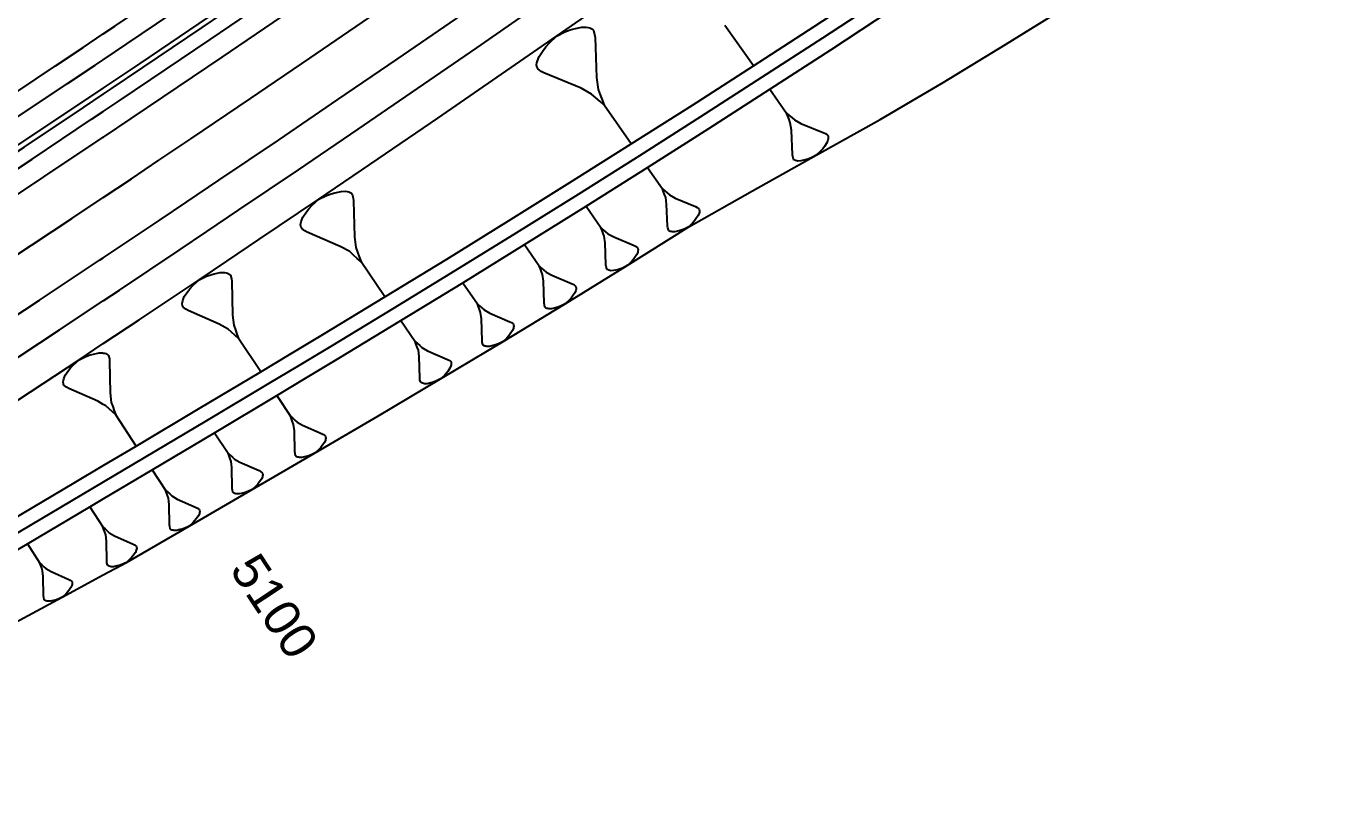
# Model space of a CAD drawing. Extents: x 384551 to 386632, y 802806 to 803252.
# Drawn here: x 386494.6 to 386586.2, y 803100 to 803155 of the extents above; entities that cross this region are included whole.
import ezdxf
from ezdxf.enums import TextEntityAlignment as Align

# ---------------------------------------------------------------- set-up
doc = ezdxf.new("R2010")
doc.units = 0
doc.layers.get('0').update_dxf_attribs({"linetype": 'CONTINUOUS'})
doc.styles.add('ARIAL', font='ARIAL.FON')

msp = doc.modelspace()

# ---------------------------------------------------------------- linework, layer by layer
at = {"color": 7}
for p, q in [((386531.6406, 803154.3256), (386532.2377, 803154.6252)), ((386532.2377, 803154.6252), (386532.602, 803154.7632)), ((386532.602, 803154.7632), (386532.8886, 803154.8472)), ((386532.8886, 803154.8472), (386533.3844, 803154.9615)), ((386533.3844, 803154.9615), (386533.725, 803154.9679)), ((386533.725, 803154.9679), (386533.8565, 803154.9442)), ((386533.8565, 803154.9442), (386533.988, 803154.9205)), ((386533.988, 803154.9205), (386534.1733, 803154.8192)), ((386534.1733, 803154.8192), (386534.2272, 803154.7416)), ((386534.2272, 803154.7416), (386534.3113, 803154.4549)), ((386534.3113, 803154.4549), (386534.3415, 803154.2458)), ((386545.3981, 803152.2565), (386543.4118, 803155.0832)), ((386530.7159, 803153.3383), (386530.8948, 803153.5776)), ((386530.8948, 803153.5776), (386531.1513, 803153.8708)), ((386531.1513, 803153.8708), (386531.6406, 803154.3256)), ((386534.3415, 803154.2458), (386534.4471, 803151.4436)), ((386530.2869, 803152.4653), (386530.3106, 803152.5968)), ((386530.3106, 803152.5968), (386530.4356, 803152.9137)), ((386530.4356, 803152.9137), (386530.7159, 803153.3383)), ((386530.2632, 803152.3339), (386530.2869, 803152.4653)), ((386530.2934, 803152.1248), (386530.2632, 803152.3339)), ((386530.3473, 803152.0472), (386530.2934, 803152.1248)), ((386530.5865, 803151.8683), (386530.3473, 803152.0472)), ((386530.7719, 803151.767), (386530.5865, 803151.8683)), ((386533.3607, 803150.6892), (386530.7719, 803151.767)), ((386534.4471, 803151.4436), (386534.5678, 803150.6073)), ((386534.1022, 803150.284), (386533.3607, 803150.6892)), ((386534.3954, 803150.0275), (386534.1022, 803150.284)), ((386534.6885, 803149.7709), (386534.3954, 803150.0275)), ((386534.5678, 803150.6073), (386534.7058, 803150.243)), ((386534.7058, 803150.243), (386534.8437, 803149.8787)), ((386534.8437, 803149.8787), (386534.9817, 803149.5144)), ((386546.548, 803150.6201), (386547.718, 803148.9553)), ((386534.9817, 803149.5144), (386534.6885, 803149.7709)), ((386536.8678, 803146.7985), (386534.9817, 803149.5144)), ((386547.718, 803148.9553), (386547.8992, 803148.7984)), ((386547.8041, 803148.7316), (386547.718, 803148.9553)), ((386547.8902, 803148.5079), (386547.8041, 803148.7316)), ((386547.9764, 803148.2842), (386547.8902, 803148.5079)), ((386547.8992, 803148.7984), (386548.0805, 803148.6416)), ((386548.0535, 803147.7699), (386547.9764, 803148.2842)), ((386548.0805, 803148.6416), (386548.2618, 803148.4847)), ((386548.2618, 803148.4847), (386548.7195, 803148.2379)), ((386548.7195, 803148.2379), (386550.3162, 803147.5835)), ((386548.1281, 803146.0459), (386548.0535, 803147.7699)), ((386550.3162, 803147.5835), (386550.4306, 803147.5218)), ((386550.4306, 803147.5218), (386550.5785, 803147.4125)), ((386550.6029, 803147.0744), (386550.5271, 803146.879)), ((386550.5785, 803147.4125), (386550.6119, 803147.365)), ((386550.6171, 803147.1554), (386550.6029, 803147.0744)), ((386550.6119, 803147.365), (386550.6312, 803147.2364)), ((386550.6312, 803147.2364), (386550.6171, 803147.1554)), ((386550.09, 803146.2876), (386549.7904, 803146.0061)), ((386550.2468, 803146.4689), (386550.09, 803146.2876)), ((386550.3561, 803146.6167), (386550.2468, 803146.4689)), ((386550.5271, 803146.879), (386550.3561, 803146.6167)), ((386548.1474, 803145.9173), (386548.1281, 803146.0459)), ((386548.2001, 803145.7412), (386548.1474, 803145.9173)), ((386548.2335, 803145.6936), (386548.2001, 803145.7412)), ((386548.348, 803145.6319), (386548.2335, 803145.6936)), ((386548.4289, 803145.6178), (386548.348, 803145.6319)), ((386548.5099, 803145.6036), (386548.4289, 803145.6178)), ((386548.7195, 803145.6088), (386548.5099, 803145.6036)), ((386549.0242, 803145.6808), (386548.7195, 803145.6088)), ((386549.2003, 803145.7335), (386549.0242, 803145.6808)), ((386549.424, 803145.8196), (386549.2003, 803145.7335)), ((386549.7904, 803146.0061), (386549.424, 803145.8196)), ((386538.0086, 803145.1557), (386539.0452, 803143.663)), ((386515.9093, 803143.3176), (386516.1679, 803143.3903)), ((386516.1679, 803143.3903), (386516.615, 803143.4881)), ((386516.615, 803143.4881), (386516.9214, 803143.4906)), ((386516.9214, 803143.4906), (386517.0394, 803143.4679)), ((386517.0394, 803143.4679), (386517.1574, 803143.4453)), ((386517.1574, 803143.4453), (386517.3231, 803143.3523)), ((386539.0452, 803143.663), (386539.2063, 803143.5221)), ((386539.121, 803143.4628), (386539.0452, 803143.663)), ((386539.1968, 803143.2626), (386539.121, 803143.4628)), ((386539.2063, 803143.5221), (386539.3674, 803143.3811)), ((386539.3674, 803143.3811), (386539.5285, 803143.2401)), ((386514.362, 803142.2684), (386514.5956, 803142.5295)), ((386514.5956, 803142.5295), (386515.0403, 803142.9337)), ((386515.0403, 803142.9337), (386515.5803, 803143.1972)), ((386515.5803, 803143.1972), (386515.9093, 803143.3176)), ((386517.3231, 803143.3523), (386517.3708, 803143.282)), ((386517.3708, 803143.282), (386517.4436, 803143.0233)), ((386517.4436, 803143.0233), (386517.4686, 803142.8349)), ((386517.4686, 803142.8349), (386517.5356, 803140.3136)), ((386539.2726, 803143.0624), (386539.1968, 803143.2626)), ((386539.339, 803142.6028), (386539.2726, 803143.0624)), ((386539.397, 803141.0627), (386539.339, 803142.6028)), ((386539.5285, 803143.2401), (386539.9361, 803143.0174)), ((386539.9361, 803143.0174), (386541.3589, 803142.4251)), ((386513.8268, 803141.3921), (386513.9424, 803141.6759)), ((386513.9424, 803141.6759), (386514.1987, 803142.055)), ((386514.1987, 803142.055), (386514.362, 803142.2684)), ((386533.7211, 803142.4521), (386534.7562, 803140.9527)), ((386541.3897, 803141.5614), (386541.2913, 803141.4299)), ((386541.3589, 803142.4251), (386541.4607, 803142.3694)), ((386541.5437, 803141.7948), (386541.3897, 803141.5614)), ((386541.4607, 803142.3694), (386541.5922, 803142.2711)), ((386541.6124, 803141.969), (386541.5437, 803141.7948)), ((386541.5922, 803142.2711), (386541.6219, 803142.2284)), ((386541.6254, 803142.0412), (386541.6124, 803141.969)), ((386541.6219, 803142.2284), (386541.6384, 803142.1135)), ((386541.6384, 803142.1135), (386541.6254, 803142.0412)), ((386513.7815, 803141.1561), (386513.8042, 803141.2741)), ((386513.8066, 803140.9677), (386513.7815, 803141.1561)), ((386513.8042, 803141.2741), (386513.8268, 803141.3921)), ((386513.8543, 803140.8974), (386513.8066, 803140.9677)), ((386514.0677, 803140.7341), (386513.8543, 803140.8974)), ((386514.2334, 803140.6411), (386514.0677, 803140.7341)), ((386516.551, 803139.6459), (386514.2334, 803140.6411)), ((386534.7562, 803140.9527), (386534.9173, 803140.8109)), ((386534.8317, 803140.7518), (386534.7562, 803140.9527)), ((386534.9071, 803140.5508), (386534.8317, 803140.7518)), ((386534.9173, 803140.8109), (386535.0785, 803140.6691)), ((386535.0785, 803140.6691), (386535.2396, 803140.5273)), ((386539.4136, 803140.9478), (386539.397, 803141.0627)), ((386539.4598, 803140.7902), (386539.4136, 803140.9478)), ((386539.4894, 803140.7476), (386539.4598, 803140.7902)), ((386539.5913, 803140.6919), (386539.4894, 803140.7476)), ((386539.6636, 803140.6788), (386539.5913, 803140.6919)), ((386539.7359, 803140.6658), (386539.6636, 803140.6788)), ((386539.923, 803140.6694), (386539.7359, 803140.6658)), ((386540.1955, 803140.7322), (386539.923, 803140.6694)), ((386540.3531, 803140.7784), (386540.1955, 803140.7322)), ((386540.5533, 803140.8542), (386540.3531, 803140.7784)), ((386540.8814, 803141.0188), (386540.5533, 803140.8542)), ((386541.1504, 803141.2688), (386540.8814, 803141.0188)), ((386541.2913, 803141.4299), (386541.1504, 803141.2688)), ((386517.5356, 803140.3136), (386517.6358, 803139.5602)), ((386529.4219, 803139.7676), (386530.4471, 803138.2737)), ((386534.9826, 803140.3499), (386534.9071, 803140.5508)), ((386535.0478, 803139.8889), (386534.9826, 803140.3499)), ((386535.1017, 803138.3447), (386535.0478, 803139.8889)), ((386535.2396, 803140.5273), (386535.6476, 803140.3029)), ((386535.6476, 803140.3029), (386537.0724, 803139.7051)), ((386517.2138, 803139.2741), (386516.551, 803139.6459)), ((386517.4749, 803139.0404), (386517.2138, 803139.2741)), ((386517.736, 803138.8068), (386517.4749, 803139.0404)), ((386517.6358, 803139.5602), (386517.7562, 803139.2312)), ((386517.9971, 803138.5732), (386517.736, 803138.8068)), ((386517.7562, 803139.2312), (386517.8767, 803138.9022)), ((386517.8767, 803138.9022), (386517.9971, 803138.5732)), ((386537.1009, 803138.8392), (386537.0019, 803138.7076)), ((386537.0724, 803139.7051), (386537.1744, 803139.649)), ((386537.2559, 803139.0727), (386537.1009, 803138.8392)), ((386537.1744, 803139.649), (386537.3059, 803139.5501)), ((386537.3253, 803139.2471), (386537.2559, 803139.0727)), ((386537.3059, 803139.5501), (386537.3355, 803139.5072)), ((386537.3386, 803139.3195), (386537.3253, 803139.2471)), ((386537.3355, 803139.5072), (386537.3518, 803139.392)), ((386537.3518, 803139.392), (386537.3386, 803139.3195)), ((386519.6663, 803136.1116), (386517.9971, 803138.5732)), ((386530.4471, 803138.2737), (386530.6069, 803138.1323)), ((386530.5216, 803138.0737), (386530.4471, 803138.2737)), ((386530.5961, 803137.8737), (386530.5216, 803138.0737)), ((386530.6069, 803138.1323), (386530.7668, 803137.9909)), ((386530.7668, 803137.9909), (386530.9266, 803137.8494)), ((386535.118, 803138.2294), (386535.1017, 803138.3447)), ((386535.1639, 803138.0713), (386535.118, 803138.2294)), ((386535.1935, 803138.0285), (386535.1639, 803138.0713)), ((386535.2955, 803137.9724), (386535.1935, 803138.0285)), ((386535.3679, 803137.9591), (386535.2955, 803137.9724)), ((386535.4403, 803137.9459), (386535.3679, 803137.9591)), ((386535.628, 803137.9489), (386535.4403, 803137.9459)), ((386535.9013, 803138.0111), (386535.628, 803137.9489)), ((386536.0594, 803138.057), (386535.9013, 803138.0111)), ((386536.2604, 803138.1324), (386536.0594, 803138.057)), ((386536.5898, 803138.2966), (386536.2604, 803138.1324)), ((386536.8601, 803138.5465), (386536.5898, 803138.2966)), ((386537.0019, 803138.7076), (386536.8601, 803138.5465)), ((386506.2736, 803136.9302), (386506.6929, 803137.307)), ((386506.6929, 803137.307), (386507.2009, 803137.5515)), ((386507.2009, 803137.5515), (386507.5102, 803137.6627)), ((386507.5102, 803137.6627), (386507.7533, 803137.7296)), ((386507.7533, 803137.7296), (386508.1732, 803137.8191)), ((386508.1732, 803137.8191), (386508.4607, 803137.8197)), ((386508.4607, 803137.8197), (386508.5713, 803137.7979)), ((386508.5713, 803137.7979), (386508.6819, 803137.776)), ((386508.6819, 803137.776), (386508.8369, 803137.6879)), ((386508.8369, 803137.6879), (386508.8813, 803137.6217)), ((386508.8813, 803137.6217), (386508.9482, 803137.3786)), ((386508.9482, 803137.3786), (386508.9707, 803137.2018)), ((386508.9707, 803137.2018), (386509.0204, 803134.8359)), ((386525.1111, 803137.1023), (386526.1222, 803135.6202)), ((386530.6705, 803137.6737), (386530.5961, 803137.8737)), ((386530.7341, 803137.215), (386530.6705, 803137.6737)), ((386530.7835, 803135.6793), (386530.7341, 803137.215)), ((386530.9266, 803137.8494), (386531.3317, 803137.6251)), ((386531.3317, 803137.6251), (386532.7469, 803137.0267)), ((386532.7469, 803137.0267), (386532.8482, 803136.9706)), ((386532.8482, 803136.9706), (386532.9787, 803136.8719)), ((386505.5464, 803135.8671), (386505.6563, 803136.1327)), ((386505.6563, 803136.1327), (386505.8987, 803136.487)), ((386505.8987, 803136.487), (386506.0531, 803136.6864)), ((386506.0531, 803136.6864), (386506.2736, 803136.9302)), ((386532.7728, 803136.1655), (386532.6741, 803136.035)), ((386532.9277, 803136.3974), (386532.7728, 803136.1655)), ((386532.9971, 803136.5706), (386532.9277, 803136.3974)), ((386532.9787, 803136.8719), (386533.008, 803136.8292)), ((386533.0105, 803136.6426), (386532.9971, 803136.5706)), ((386533.008, 803136.8292), (386533.0239, 803136.7145)), ((386533.0239, 803136.7145), (386533.0105, 803136.6426)), ((386505.5027, 803135.6459), (386505.5245, 803135.7565)), ((386505.5252, 803135.469), (386505.5027, 803135.6459)), ((386505.5245, 803135.7565), (386505.5464, 803135.8671)), ((386505.5696, 803135.4028), (386505.5252, 803135.469)), ((386505.7689, 803135.2485), (386505.5696, 803135.4028)), ((386505.9239, 803135.1604), (386505.7689, 803135.2485)), ((386508.0931, 803134.2146), (386505.9239, 803135.1604)), ((386526.1222, 803135.6202), (386526.2801, 803135.4797)), ((386526.1954, 803135.4219), (386526.1222, 803135.6202)), ((386526.2686, 803135.2236), (386526.1954, 803135.4219)), ((386526.3418, 803135.0254), (386526.2686, 803135.2236)), ((386526.2801, 803135.4797), (386526.438, 803135.3392)), ((386526.438, 803135.3392), (386526.5959, 803135.1987)), ((386526.5959, 803135.1987), (386526.9964, 803134.9755)), ((386530.7994, 803135.5647), (386530.7835, 803135.6793)), ((386530.8446, 803135.4073), (386530.7994, 803135.5647)), ((386530.8739, 803135.3646), (386530.8446, 803135.4073)), ((386530.9751, 803135.3086), (386530.8739, 803135.3646)), ((386531.0471, 803135.2952), (386530.9751, 803135.3086)), ((386531.1191, 803135.2818), (386531.0471, 803135.2952)), ((386531.3057, 803135.2843), (386531.1191, 803135.2818)), ((386531.5777, 803135.3454), (386531.3057, 803135.2843)), ((386531.735, 803135.3906), (386531.5777, 803135.3454)), ((386531.9351, 803135.4651), (386531.735, 803135.3906)), ((386532.2631, 803135.6274), (386531.9351, 803135.4651)), ((386532.5326, 803135.8751), (386532.2631, 803135.6274)), ((386532.6741, 803136.035), (386532.5326, 803135.8751)), ((386509.0204, 803134.8359), (386509.1105, 803134.1285)), ((386520.7888, 803134.4563), (386521.7858, 803132.986)), ((386526.4035, 803134.571), (386526.3418, 803135.0254)), ((386526.4482, 803133.0502), (386526.4035, 803134.571)), ((386526.9964, 803134.9755), (386528.3961, 803134.379)), ((386528.3961, 803134.379), (386528.4963, 803134.3232)), ((386528.4963, 803134.3232), (386528.6253, 803134.225)), ((386528.6253, 803134.225), (386528.6542, 803134.1827)), ((386508.7131, 803133.8622), (386508.0931, 803134.2146)), ((386508.9568, 803133.6417), (386508.7131, 803133.8622)), ((386509.2006, 803133.4211), (386508.9568, 803133.6417)), ((386509.1105, 803134.1285), (386509.2218, 803133.8192)), ((386509.4443, 803133.2006), (386509.2006, 803133.4211)), ((386509.2218, 803133.8192), (386509.333, 803133.5099)), ((386509.333, 803133.5099), (386509.4443, 803133.2006)), ((386528.3213, 803133.3971), (386528.1808, 803133.2392)), ((386528.4194, 803133.5261), (386528.3213, 803133.3971)), ((386528.5734, 803133.7553), (386528.4194, 803133.5261)), ((386528.6427, 803133.9266), (386528.5734, 803133.7553)), ((386528.6561, 803133.9979), (386528.6427, 803133.9266)), ((386528.6542, 803134.1827), (386528.6696, 803134.0691)), ((386528.6696, 803134.0691), (386528.6561, 803133.9979)), ((386510.9976, 803130.8824), (386509.4443, 803133.2006)), ((386521.7858, 803132.986), (386521.9418, 803132.8465)), ((386521.8577, 803132.7895), (386521.7858, 803132.986)), ((386521.9297, 803132.593), (386521.8577, 803132.7895)), ((386522.0016, 803132.3965), (386521.9297, 803132.593)), ((386521.9418, 803132.8465), (386522.0977, 803132.7069)), ((386522.0615, 803131.9464), (386522.0016, 803132.3965)), ((386522.0977, 803132.7069), (386522.2537, 803132.5674)), ((386522.2537, 803132.5674), (386522.6496, 803132.3452)), ((386526.4636, 803132.9366), (386526.4482, 803133.0502)), ((386526.5079, 803132.7806), (386526.4636, 803132.9366)), ((386526.5368, 803132.7383), (386526.5079, 803132.7806)), ((386526.6369, 803132.6825), (386526.5368, 803132.7383)), ((386526.7082, 803132.669), (386526.6369, 803132.6825)), ((386526.7794, 803132.6556), (386526.7082, 803132.669)), ((386526.9642, 803132.6575), (386526.7794, 803132.6556)), ((386527.2337, 803132.7173), (386526.9642, 803132.6575)), ((386527.3896, 803132.7616), (386527.2337, 803132.7173)), ((386527.5879, 803132.8348), (386527.3896, 803132.7616)), ((386527.9132, 803132.9947), (386527.5879, 803132.8348)), ((386528.1808, 803133.2392), (386527.9132, 803132.9947)), ((386497.9203, 803131.3766), (386498.3144, 803131.7269)), ((386498.3144, 803131.7269), (386498.7908, 803131.9529)), ((386498.7908, 803131.9529), (386499.0807, 803132.0553)), ((386499.0807, 803132.0553), (386499.3084, 803132.1166)), ((386499.3084, 803132.1166), (386499.7016, 803132.1981)), ((386499.7016, 803132.1981), (386499.9705, 803132.1972)), ((386499.9705, 803132.1972), (386500, 803132.1912)), ((386500, 803132.1912), (386500.0738, 803132.1762)), ((386500.0738, 803132.1762), (386500.1771, 803132.1552)), ((386500.1771, 803132.1552), (386500.3217, 803132.072)), ((386500.3217, 803132.072), (386500.3628, 803132.0098)), ((386500.3628, 803132.0098), (386500.4241, 803131.7821)), ((386500.4241, 803131.7821), (386500.4443, 803131.6166)), ((386500.4443, 803131.6166), (386500.4785, 803129.4035)), ((386522.1015, 803130.4405), (386522.0615, 803131.9464)), ((386522.6496, 803132.3452), (386524.0339, 803131.7508)), ((386524.0339, 803131.7508), (386524.1328, 803131.6953)), ((386524.1328, 803131.6953), (386524.2603, 803131.5977)), ((386524.2603, 803131.5977), (386524.2888, 803131.5557)), ((386524.2888, 803131.5557), (386524.3038, 803131.4432)), ((386497.2346, 803130.386), (386497.3388, 803130.6339)), ((386497.3388, 803130.6339), (386497.5673, 803130.9641)), ((386497.5673, 803130.9641), (386497.7127, 803131.1497)), ((386497.7127, 803131.1497), (386497.9203, 803131.3766)), ((386523.8175, 803130.6229), (386523.5519, 803130.3815)), ((386523.9571, 803130.7789), (386523.8175, 803130.6229)), ((386524.0546, 803130.9063), (386523.9571, 803130.7789)), ((386524.2077, 803131.1328), (386524.0546, 803130.9063)), ((386524.2767, 803131.3022), (386524.2077, 803131.1328)), ((386524.2902, 803131.3727), (386524.2767, 803131.3022)), ((386524.3038, 803131.4432), (386524.2902, 803131.3727)), ((386497.1925, 803130.1794), (386497.2135, 803130.2827)), ((386497.2127, 803130.0138), (386497.1925, 803130.1794)), ((386497.2538, 803129.9517), (386497.2127, 803130.0138)), ((386497.2135, 803130.2827), (386497.2346, 803130.386)), ((386497.4395, 803129.8063), (386497.2538, 803129.9517)), ((386497.584, 803129.7231), (386497.4395, 803129.8063)), ((386499.608, 803128.8272), (386497.584, 803129.7231)), ((386522.1165, 803130.328), (386522.1015, 803130.4405)), ((386522.1599, 803130.1734), (386522.1165, 803130.328)), ((386522.1884, 803130.1314), (386522.1599, 803130.1734)), ((386522.2874, 803130.0759), (386522.1884, 803130.1314)), ((386522.3579, 803130.0624), (386522.2874, 803130.0759)), ((386522.4284, 803130.0489), (386522.3579, 803130.0624)), ((386522.6114, 803130.0503), (386522.4284, 803130.0489)), ((386522.8784, 803130.1087), (386522.6114, 803130.0503)), ((386523.0329, 803130.1522), (386522.8784, 803130.1087)), ((386523.2294, 803130.2241), (386523.0329, 803130.1522)), ((386523.5519, 803130.3815), (386523.2294, 803130.2241)), ((386500, 803128.6015), (386499.608, 803128.8272)), ((386500.4785, 803129.4035), (386500.5591, 803128.7414)), ((386500.5591, 803128.7414), (386500.6615, 803128.4515)), ((386512.1108, 803129.2209), (386513.0792, 803127.7756)), ((386500.186, 803128.4944), (386500, 803128.6015)), ((386500.4128, 803128.2869), (386500.186, 803128.4944)), ((386500.6397, 803128.0793), (386500.4128, 803128.2869)), ((386500.8665, 803127.8718), (386500.6397, 803128.0793)), ((386500.6615, 803128.4515), (386500.764, 803128.1616)), ((386500.764, 803128.1616), (386500.8665, 803127.8718)), ((386502.3072, 803125.6955), (386500.8665, 803127.8718)), ((386513.0792, 803127.7756), (386513.2311, 803127.6381)), ((386513.1485, 803127.5828), (386513.0792, 803127.7756)), ((386513.2179, 803127.39), (386513.1485, 803127.5828)), ((386513.2873, 803127.1971), (386513.2179, 803127.39)), ((386513.2311, 803127.6381), (386513.3831, 803127.5006)), ((386513.3434, 803126.7561), (386513.2873, 803127.1971)), ((386513.3831, 803127.5006), (386513.535, 803127.3631)), ((386513.535, 803127.3631), (386513.9215, 803127.1435)), ((386513.9215, 803127.1435), (386515.2739, 803126.5538)), ((386507.7625, 803126.6209), (386508.715, 803125.1907)), ((386513.3744, 803125.2812), (386513.3434, 803126.7561)), ((386515.2739, 803126.5538), (386515.3705, 803126.4989)), ((386515.3705, 803126.4989), (386515.4948, 803126.4027)), ((386515.5092, 803126.1133), (386515.4407, 803125.9477)), ((386515.4948, 803126.4027), (386515.5224, 803126.3614)), ((386515.5229, 803126.1822), (386515.5092, 803126.1133)), ((386515.5224, 803126.3614), (386515.5365, 803126.2512)), ((386515.5365, 803126.2512), (386515.5229, 803126.1822)), ((386508.715, 803125.1907), (386508.8647, 803125.0545)), ((386508.783, 803125), (386508.715, 803125.1907)), ((386513.3885, 803125.1709), (386513.3744, 803125.2812)), ((386513.4302, 803125.0194), (386513.3885, 803125.1709)), ((386514.4778, 803125.0632), (386514.2849, 803124.9938)), ((386514.7945, 803125.2156), (386514.4778, 803125.0632)), ((386515.0559, 803125.4505), (386514.7945, 803125.2156)), ((386515.1934, 803125.6025), (386515.0559, 803125.4505)), ((386515.2896, 803125.7268), (386515.1934, 803125.6025)), ((386515.4407, 803125.9477), (386515.2896, 803125.7268)), ((386508.851, 803124.8094), (386508.783, 803125)), ((386508.919, 803124.6187), (386508.851, 803124.8094)), ((386508.8647, 803125.0545), (386509.0144, 803124.9182)), ((386508.9733, 803124.1829), (386508.919, 803124.6187)), ((386508.9998, 803122.726), (386508.9733, 803124.1829)), ((386509.0144, 803124.9182), (386509.1642, 803124.782)), ((386509.1642, 803124.782), (386509.5453, 803124.5639)), ((386509.5453, 803124.5639), (386510.8795, 803123.9778)), ((386513.4579, 803124.9781), (386513.4302, 803125.0194)), ((386513.5545, 803124.9232), (386513.4579, 803124.9781)), ((386513.6234, 803124.9096), (386513.5545, 803124.9232)), ((386513.6924, 803124.8959), (386513.6234, 803124.9096)), ((386513.8716, 803124.8963), (386513.6924, 803124.8959)), ((386514.1334, 803124.9521), (386513.8716, 803124.8963)), ((386514.2849, 803124.9938), (386514.1334, 803124.9521)), ((386503.4112, 803124.0278), (386504.3481, 803122.6126)), ((386510.8795, 803123.9778), (386510.9748, 803123.9233)), ((386511.0426, 803123.3786), (386510.8927, 803123.1608)), ((386510.9748, 803123.9233), (386511.0973, 803123.8279)), ((386511.1108, 803123.542), (386511.0426, 803123.3786)), ((386511.0973, 803123.8279), (386511.1245, 803123.7871)), ((386511.1244, 803123.6101), (386511.1108, 803123.542)), ((386511.1381, 803123.6781), (386511.1244, 803123.6101)), ((386511.1245, 803123.7871), (386511.1381, 803123.6781)), ((386504.3481, 803122.6126), (386504.4956, 803122.4776)), ((386504.4147, 803122.4241), (386504.3481, 803122.6126)), ((386504.4814, 803122.2356), (386504.4147, 803122.4241)), ((386504.4956, 803122.4776), (386504.6431, 803122.3426)), ((386504.6431, 803122.3426), (386504.7906, 803122.2077)), ((386509.0134, 803122.617), (386508.9998, 803122.726)), ((386509.0542, 803122.4672), (386509.0134, 803122.617)), ((386509.0814, 803122.4264), (386509.0542, 803122.4672)), ((386509.1767, 803122.3719), (386509.0814, 803122.4264)), ((386509.2448, 803122.3582), (386509.1767, 803122.3719)), ((386509.3128, 803122.3446), (386509.2448, 803122.3582)), ((386509.4898, 803122.3445), (386509.3128, 803122.3446)), ((386509.7486, 803122.3988), (386509.4898, 803122.3445)), ((386509.8984, 803122.4396), (386509.7486, 803122.3988)), ((386510.089, 803122.5076), (386509.8984, 803122.4396)), ((386510.4023, 803122.6572), (386510.089, 803122.5076)), ((386510.6611, 803122.8886), (386510.4023, 803122.6572)), ((386510.7974, 803123.0383), (386510.6611, 803122.8886)), ((386510.8927, 803123.1608), (386510.7974, 803123.0383)), ((386499.057, 803121.4416), (386499.9784, 803120.0414)), ((386504.548, 803122.0471), (386504.4814, 803122.2356)), ((386504.6004, 803121.6165), (386504.548, 803122.0471)), ((386504.6226, 803120.1774), (386504.6004, 803121.6165)), ((386504.7906, 803122.2077), (386505.1665, 803121.9913)), ((386505.1665, 803121.9913), (386506.4826, 803121.4087)), ((386506.4826, 803121.4087), (386506.5766, 803121.3546)), ((386506.3989, 803120.481), (386506.264, 803120.3335)), ((386506.4935, 803120.6017), (386506.3989, 803120.481)), ((386506.6421, 803120.8164), (386506.4935, 803120.6017)), ((386506.5766, 803121.3546), (386506.6973, 803121.2601)), ((386506.7099, 803120.9776), (386506.6421, 803120.8164)), ((386506.6973, 803121.2601), (386506.7241, 803121.2196)), ((386506.7235, 803121.0448), (386506.7099, 803120.9776)), ((386506.7372, 803121.112), (386506.7235, 803121.0448)), ((386506.7241, 803121.2196), (386506.7372, 803121.112)), ((386499.9784, 803120.0414), (386500, 803120.0215)), ((386500, 803119.9796), (386499.9784, 803120.0414)), ((386500, 803120.0215), (386500.1237, 803119.9077)), ((386500.0436, 803119.8551), (386500, 803119.9796)), ((386500.1089, 803119.6687), (386500.0436, 803119.8551)), ((386500.1742, 803119.4824), (386500.1089, 803119.6687)), ((386500.1237, 803119.9077), (386500.269, 803119.774)), ((386500.269, 803119.774), (386500.4143, 803119.6403)), ((386500.4143, 803119.6403), (386500.7849, 803119.4256)), ((386504.6358, 803120.0697), (386504.6226, 803120.1774)), ((386504.6756, 803119.9217), (386504.6358, 803120.0697)), ((386504.7024, 803119.8812), (386504.6756, 803119.9217)), ((386504.7964, 803119.8271), (386504.7024, 803119.8812)), ((386504.8636, 803119.8135), (386504.7964, 803119.8271)), ((386504.9308, 803119.7998), (386504.8636, 803119.8135)), ((386505.1056, 803119.7992), (386504.9308, 803119.7998)), ((386505.3613, 803119.8522), (386505.1056, 803119.7992)), ((386505.5094, 803119.8921), (386505.3613, 803119.8522)), ((386505.6979, 803119.9587), (386505.5094, 803119.8921)), ((386506.0077, 803120.1056), (386505.6979, 803119.9587)), ((386506.264, 803120.3335), (386506.0077, 803120.1056)), ((386494.6998, 803118.8624), (386495.5793, 803117.5177)), ((386500.2248, 803119.057), (386500.1742, 803119.4824)), ((386500.2428, 803117.6357), (386500.2248, 803119.057)), ((386500.7849, 803119.4256), (386502.0831, 803118.8466)), ((386502.0831, 803118.8466), (386502.1758, 803118.7929)), ((386502.1758, 803118.7929), (386502.2947, 803118.6992)), ((386502.2947, 803118.6992), (386502.3211, 803118.6592)), ((386502.3211, 803118.6592), (386502.3337, 803118.5529)), ((386501.8642, 803117.7853), (386501.6105, 803117.561)), ((386501.9979, 803117.9306), (386501.8642, 803117.7853)), ((386502.0916, 803118.0496), (386501.9979, 803117.9306)), ((386502.239, 803118.2612), (386502.0916, 803118.0496)), ((386502.3063, 803118.4202), (386502.239, 803118.2612)), ((386502.32, 803118.4865), (386502.3063, 803118.4202)), ((386502.3337, 803118.5529), (386502.32, 803118.4865)), ((386495.5793, 803117.5177), (386495.7182, 803117.3891)), ((386495.6414, 803117.3389), (386495.5793, 803117.5177)), ((386495.7034, 803117.1601), (386495.6414, 803117.3389)), ((386495.7655, 803116.9813), (386495.7034, 803117.1601)), ((386495.7182, 803117.3891), (386495.8571, 803117.2606)), ((386495.8129, 803116.5734), (386495.7655, 803116.9813)), ((386495.8571, 803117.2606), (386495.9961, 803117.132)), ((386495.9961, 803117.132), (386496.3507, 803116.9252)), ((386496.3507, 803116.9252), (386497.5936, 803116.3668)), ((386500.2555, 803117.5293), (386500.2428, 803117.6357)), ((386500.2944, 803117.383), (386500.2555, 803117.5293)), ((386500.3208, 803117.343), (386500.2944, 803117.383)), ((386500.4134, 803117.2893), (386500.3208, 803117.343)), ((386500.4797, 803117.2756), (386500.4134, 803117.2893)), ((386500.5461, 803117.2619), (386500.4797, 803117.2756)), ((386500.7187, 803117.2609), (386500.5461, 803117.2619)), ((386500.9714, 803117.3125), (386500.7187, 803117.2609)), ((386501.1178, 803117.3515), (386500.9714, 803117.3125)), ((386501.3041, 803117.4168), (386501.1178, 803117.3515)), ((386501.6105, 803117.561), (386501.3041, 803117.4168)), ((386495.8264, 803115.2109), (386495.8129, 803116.5734)), ((386497.5936, 803116.3668), (386497.6823, 803116.3151)), ((386497.6823, 803116.3151), (386497.7961, 803116.2249)), ((386497.8065, 803115.9575), (386497.7415, 803115.8052)), ((386497.7961, 803116.2249), (386497.8212, 803116.1865)), ((386497.8198, 803116.021), (386497.8065, 803115.9575)), ((386497.8331, 803116.0846), (386497.8198, 803116.021)), ((386497.8212, 803116.1865), (386497.8331, 803116.0846)), ((386495.8382, 803115.1089), (386495.8264, 803115.2109)), ((386495.8752, 803114.9686), (386495.8382, 803115.1089)), ((386496.8431, 803114.9983), (386496.6643, 803114.9362)), ((386497.1372, 803115.1357), (386496.8431, 803114.9983)), ((386497.381, 803115.35), (386497.1372, 803115.1357)), ((386497.5095, 803115.489), (386497.381, 803115.35)), ((386497.5997, 803115.6028), (386497.5095, 803115.489)), ((386497.7415, 803115.8052), (386497.5997, 803115.6028)), ((386495.9003, 803114.9301), (386495.8752, 803114.9686)), ((386495.989, 803114.8784), (386495.9003, 803114.9301)), ((386496.0525, 803114.8651), (386495.989, 803114.8784)), ((386496.1161, 803114.8519), (386496.0525, 803114.8651)), ((386496.2816, 803114.8504), (386496.1161, 803114.8519)), ((386496.5239, 803114.8992), (386496.2816, 803114.8504)), ((386496.6643, 803114.9362), (386496.5239, 803114.8992))]:
    msp.add_line(p, q, dxfattribs=at)
at = {"color": 7, "linetype": 'CONTINUOUS'}
for points in [[(386500, 803138.8491), (386503.9097, 803141.4608), (386505.8407, 803142.7564), (386508.0758, 803144.2606), (386512.2341, 803147.0719), (386516.3845, 803149.8948), (386520.5271, 803152.7292), (386524.6618, 803155.5751), (386528.7886, 803158.4324), (386532.9074, 803161.3012), (386537.0183, 803164.1815), (386541.1211, 803167.0731), (386545.2159, 803169.9761), (386549.3026, 803172.8905), (386553.3812, 803175.8163), (386557.4516, 803178.7533), (386561.5139, 803181.7017), (386565.5679, 803184.6613), (386569.6138, 803187.6322), (386573.6513, 803190.6143), (386577.6806, 803193.6076), (386581.7015, 803196.612), (386585.7141, 803199.6277), (386586.2067, 803200)], [(386500, 803143.0582), (386501.9615, 803144.3685), (386503.8887, 803145.6616), (386506.1195, 803147.1628), (386510.2697, 803149.9687), (386514.4121, 803152.7861), (386518.5467, 803155.615), (386522.6734, 803158.4554), (386526.7922, 803161.3072), (386530.903, 803164.1705), (386535.0059, 803167.0451), (386539.1008, 803169.9312), (386543.1877, 803172.8286), (386547.2664, 803175.7373), (386551.3371, 803178.6574), (386555.3997, 803181.5887), (386559.4541, 803184.5314), (386563.5003, 803187.4853), (386567.5383, 803190.4504), (386571.568, 803193.4267), (386575.5895, 803196.4142), (386579.6026, 803199.4129), (386580.3839, 803200)], [(386500, 803154.4955), (386500.8096, 803155.0403), (386504.938, 803157.8314), (386509.0586, 803160.634), (386513.1714, 803163.448), (386517.2763, 803166.2734), (386521.3734, 803169.1102), (386525.4626, 803171.9584), (386529.5439, 803174.8179), (386533.6172, 803177.6887), (386537.6825, 803180.5709), (386541.7398, 803183.4643), (386545.7891, 803186.369), (386549.8302, 803189.2849), (386553.8633, 803192.212), (386557.8882, 803195.1504), (386561.9049, 803198.0999), (386564.4775, 803200)], [(386500, 803147.2673), (386500.0133, 803147.2762), (386501.9368, 803148.5667), (386504.1632, 803150.0651), (386508.3054, 803152.8655), (386512.4398, 803155.6775), (386516.5663, 803158.5009), (386520.685, 803161.3357), (386524.7958, 803164.182), (386528.8987, 803167.0397), (386532.9936, 803169.9088), (386537.0805, 803172.7892), (386541.1594, 803175.681), (386545.2303, 803178.5841), (386549.2931, 803181.4985), (386553.3478, 803184.4242), (386557.3943, 803187.3611), (386561.4327, 803190.3093), (386565.4628, 803193.2686), (386569.4848, 803196.2392), (386573.4984, 803199.2209), (386574.5411, 803200)], [(386500, 803124.3253), (386502.3072, 803125.6955), (386506.6538, 803128.2855), (386510.9976, 803130.8824), (386513.0088, 803132.0878), (386515.3372, 803133.488), (386519.6663, 803136.1116), (386523.9841, 803138.7545), (386528.2903, 803141.4167), (386532.5849, 803144.098), (386536.8678, 803146.7985), (386541.1389, 803149.518), (386545.3981, 803152.2565), (386549.6454, 803155.014), (386553.8806, 803157.7903)], [(386554.4601, 803156.9754), (386550.2226, 803154.1974), (386545.9731, 803151.4383), (386541.7116, 803148.6982), (386537.4382, 803145.9771), (386533.153, 803143.2751), (386528.8561, 803140.5922), (386524.5476, 803137.9284), (386520.2276, 803135.284), (386515.8961, 803132.6588), (386513.5665, 803131.2577), (386511.5542, 803130.0516), (386507.2082, 803127.4532), (386502.8592, 803124.8616), (386500, 803123.1635)], [(386500, 803116.6879), (386501.6105, 803117.561), (386506.0077, 803120.1056), (386510.4023, 803122.6572), (386514.7945, 803125.2156), (386516.8275, 803126.4043), (386519.1793, 803127.7879), (386523.5519, 803130.3815), (386527.9132, 803132.9947), (386532.2631, 803135.6274), (386536.5898, 803138.2966), (386540.8814, 803141.0188), (386545.3301, 803143.5183), (386549.7904, 803146.0061), (386554.2428, 803148.5101), (386558.646, 803151.0884), (386562.9944, 803153.7476), (386567.3313, 803156.4261)], [(386413.8722, 803100), (386416.6604, 803101.6568), (386420.9374, 803104.2144), (386425.2073, 803106.7838), (386429.4699, 803109.3651), (386433.7255, 803111.9582), (386437.9738, 803114.5631), (386442.2148, 803117.1798), (386446.4485, 803119.8083), (386450.675, 803122.4485), (386454.8941, 803125.1005), (386459.1058, 803127.7642), (386463.3101, 803130.4395), (386467.5069, 803133.1266), (386471.6963, 803135.8252), (386475.8781, 803138.5355), (386480.0524, 803141.2574), (386484.2191, 803143.9909), (386488.3782, 803146.736), (386492.5297, 803149.4926), (386496.6735, 803152.2607), (386498.5906, 803153.547), (386500, 803154.4955)], [(386425.5708, 803100), (386428.308, 803101.6471), (386432.585, 803104.237), (386436.8547, 803106.8388), (386441.1172, 803109.4525), (386445.3724, 803112.0779), (386449.6203, 803114.7152), (386453.8609, 803117.3643), (386458.0941, 803120.0251), (386462.3199, 803122.6977), (386466.5383, 803125.382), (386470.7491, 803128.078), (386474.9525, 803130.7857), (386479.1483, 803133.5051), (386483.3366, 803136.2361), (386487.5173, 803138.9787), (386491.6903, 803141.733), (386495.8556, 803144.4988), (386500, 803147.2673)], [(386432.3449, 803100), (386434.4021, 803101.2457), (386438.6801, 803103.8525), (386442.9509, 803106.4713), (386447.2144, 803109.1018), (386451.4706, 803111.7442), (386455.7194, 803114.3984), (386459.9608, 803117.0644), (386464.1948, 803119.7422), (386468.4214, 803122.4318), (386472.6404, 803125.133), (386476.852, 803127.846), (386481.056, 803130.5706), (386485.2524, 803133.307), (386489.4412, 803136.0549), (386493.6223, 803138.8145), (386497.7958, 803141.5857), (386500, 803143.0582)], [(386439.0839, 803100), (386440.5055, 803100.8662), (386444.7846, 803103.49), (386449.0564, 803106.1257), (386453.3208, 803108.7733), (386457.5779, 803111.4326), (386461.8275, 803114.1038), (386466.0697, 803116.7868), (386470.3045, 803119.4815), (386474.5317, 803122.188), (386478.7515, 803124.9063), (386482.9636, 803127.6362), (386487.1682, 803130.3778), (386491.3651, 803133.1311), (386495.5543, 803135.8961), (386499.7359, 803138.6727), (386500, 803138.8491)], [(386458.6771, 803100.1723), (386463.0537, 803102.694), (386467.4272, 803105.2225), (386471.7977, 803107.7577), (386476.1652, 803110.2997), (386480.5296, 803112.8486), (386484.8911, 803115.4043), (386489.2496, 803117.9668), (386493.6051, 803120.5361), (386497.9576, 803123.1124), (386500, 803124.3253)], [(386500, 803123.1635), (386498.5073, 803122.277), (386494.1524, 803119.6992), (386489.7946, 803117.1284), (386485.4338, 803114.5643), (386481.07, 803112.0072), (386476.7032, 803109.4568), (386472.3334, 803106.9133), (386467.9606, 803104.3766), (386463.5847, 803101.8466), (386460.3798, 803100)], [(386469.5058, 803100), (386470.3599, 803100.5711), (386474.7266, 803103.1408), (386479.2025, 803105.5412), (386483.6744, 803107.9518), (386488.159, 803110.3467), (386492.6497, 803112.7365), (386497.1372, 803115.1357), (386500, 803116.6879)]]:
    msp.add_lwpolyline(points, dxfattribs=at)
at = {"color": 1, "linetype": 'CONTINUOUS'}
for points in [[(386500, 803150.2778), (386500.5425, 803150.6418), (386502.7659, 803152.1381), (386506.9023, 803154.9347), (386511.0309, 803157.7427), (386515.1518, 803160.5622), (386519.2647, 803163.3931), (386523.3698, 803166.2354), (386527.467, 803169.0891), (386531.5562, 803171.9542), (386535.6375, 803174.8307), (386539.7107, 803177.7184), (386543.7759, 803180.6175), (386547.8331, 803183.5279), (386551.8821, 803186.4495), (386555.923, 803189.3823), (386559.9558, 803192.3264), (386563.9804, 803195.2816), (386567.9967, 803198.2481), (386570.355, 803200)], [(386500, 803150.6993), (386500.3473, 803150.9323), (386502.5703, 803152.4283), (386506.7059, 803155.2243), (386510.8337, 803158.0318), (386514.9537, 803160.8507), (386519.0659, 803163.6811), (386523.1702, 803166.5229), (386527.2665, 803169.3761), (386531.355, 803172.2406), (386535.4354, 803175.1165), (386539.5079, 803178.0037), (386543.5723, 803180.9022), (386547.6287, 803183.812), (386551.6769, 803186.733), (386555.7171, 803189.6653), (386559.749, 803192.6088), (386563.7728, 803195.5635), (386567.7884, 803198.5293), (386569.7681, 803200)], [(386500, 803132.8462), (386502.5075, 803134.5111), (386506.6929, 803137.307), (386508.6291, 803138.6062), (386510.8705, 803140.1146), (386515.0403, 803142.9337), (386519.2022, 803145.7643), (386523.3562, 803148.6066), (386527.5024, 803151.4603), (386531.6406, 803154.3256), (386535.7708, 803157.2023)], [(386500, 803122.0017), (386503.4112, 803124.0278), (386507.7625, 803126.6209), (386512.1108, 803129.2209), (386514.1242, 803130.4277), (386516.455, 803131.8296), (386520.7888, 803134.4563), (386525.1111, 803137.1023), (386529.4219, 803139.7676), (386533.7211, 803142.4521), (386538.0086, 803145.1557), (386542.2843, 803147.8784), (386546.548, 803150.6201), (386550.7998, 803153.3808), (386555.0395, 803156.1604)], [(386420.0275, 803100), (386422.5578, 803101.5131), (386426.8352, 803104.087), (386431.1053, 803106.6729), (386435.3683, 803109.2705), (386439.6241, 803111.88), (386443.8726, 803114.5013), (386448.1137, 803117.1344), (386452.3476, 803119.7793), (386456.5741, 803122.4359), (386460.7932, 803125.1043), (386465.0049, 803127.7843), (386469.2091, 803130.4761), (386473.4058, 803133.1795), (386477.595, 803135.8945), (386481.7766, 803138.6212), (386485.9506, 803141.3595), (386490.1171, 803144.1094), (386494.2758, 803146.8708), (386498.4269, 803149.6438), (386500, 803150.6993)], [(386420.7094, 803100), (386422.7379, 803101.213), (386427.016, 803103.7874), (386431.287, 803106.3737), (386435.5509, 803108.9719), (386439.8074, 803111.5819), (386444.0567, 803114.2037), (386448.2988, 803116.8373), (386452.5334, 803119.4827), (386456.7608, 803122.1398), (386460.9807, 803124.8087), (386465.1932, 803127.4893), (386469.3982, 803130.1816), (386473.5957, 803132.8855), (386477.7857, 803135.6011), (386481.9682, 803138.3283), (386486.143, 803141.0672), (386490.3103, 803143.8176), (386494.4698, 803146.5795), (386498.6217, 803149.3531), (386500, 803150.2778)], [(386448.6502, 803100), (386451.6877, 803101.8741), (386455.964, 803104.529), (386460.2328, 803107.1957), (386464.4942, 803109.8743), (386468.7482, 803112.5647), (386472.9947, 803115.2669), (386477.2336, 803117.9809), (386481.465, 803120.7066), (386485.6888, 803123.4441), (386489.905, 803126.1934), (386494.1135, 803128.9543), (386498.3144, 803131.7269), (386500, 803132.8462)], [(386462.3815, 803100), (386464.1157, 803100.9993), (386468.4939, 803103.5307), (386472.8691, 803106.0689), (386477.2412, 803108.6139), (386481.6104, 803111.1657), (386485.9765, 803113.7244), (386490.3396, 803116.29), (386494.6998, 803118.8624), (386499.057, 803121.4416), (386500, 803122.0017)]]:
    msp.add_lwpolyline(points, dxfattribs=at)
at = {"color": 2, "linetype": 'CONTINUOUS'}
for points in [[(386500, 803152.6875), (386501.648, 803153.7965), (386505.7798, 803156.59), (386509.9039, 803159.3949), (386514.0201, 803162.2112), (386518.1285, 803165.039), (386522.229, 803167.8782), (386526.3216, 803170.7287), (386530.4063, 803173.5906), (386534.483, 803176.4638), (386538.5517, 803179.3484), (386542.6124, 803182.2443), (386546.6651, 803185.1514), (386550.7096, 803188.0697), (386554.746, 803190.9993), (386558.7743, 803193.9401), (386562.7944, 803196.8921), (386566.8062, 803199.8552), (386567.0012, 803200)], [(386500, 803149.0736), (386501.1002, 803149.8118), (386503.3248, 803151.3089), (386507.4635, 803154.107), (386511.5945, 803156.9166), (386515.7176, 803159.7376), (386519.8328, 803162.5701), (386523.9402, 803165.414), (386528.0397, 803168.2694), (386532.1312, 803171.136), (386536.2147, 803174.0141), (386540.2902, 803176.9035), (386544.3577, 803179.8041), (386548.4171, 803182.7161), (386552.4684, 803185.6394), (386556.5116, 803188.5738), (386560.5465, 803191.5195), (386564.5733, 803194.4764), (386568.5919, 803197.4445), (386572.0319, 803200)], [(386500, 803135.8471), (386501.1217, 803136.5919), (386505.3013, 803139.3839), (386507.2349, 803140.6813), (386509.4731, 803142.1876), (386513.6372, 803145.0028), (386517.7933, 803147.8296), (386521.9417, 803150.6679), (386526.0821, 803153.5177), (386530.2146, 803156.379)], [(386416.8086, 803100), (386417.4285, 803100.3683), (386421.709, 803102.928), (386425.9824, 803105.4996), (386430.2487, 803108.0831), (386434.5078, 803110.6783), (386438.7596, 803113.2854), (386443.0042, 803115.9043), (386447.2415, 803118.535), (386451.4715, 803121.1775), (386455.6941, 803123.8316), (386459.9093, 803126.4975), (386464.1171, 803129.1751), (386468.3175, 803131.8644), (386472.5103, 803134.5654), (386476.6957, 803137.2779), (386480.8735, 803140.0021), (386485.0437, 803142.7379), (386489.2063, 803145.4852), (386493.3612, 803148.2441), (386497.5085, 803151.0146), (386499.4271, 803152.3019), (386500, 803152.6875)], [(386422.6579, 803100), (386423.2523, 803100.3554), (386427.5328, 803102.9313), (386431.8062, 803105.519), (386436.0724, 803108.1187), (386440.3313, 803110.7301), (386444.583, 803113.3534), (386448.8274, 803115.9885), (386453.0644, 803118.6353), (386457.2941, 803121.2939), (386461.5164, 803123.9643), (386465.7312, 803126.6464), (386469.9386, 803129.3401), (386474.1384, 803132.0456), (386478.3308, 803134.7627), (386482.5155, 803137.4914), (386486.6927, 803140.2318), (386490.8623, 803142.9837), (386495.0242, 803145.7472), (386499.1784, 803148.5223), (386500, 803149.0736)], [(386443.8754, 803100), (386446.0944, 803101.3606), (386450.372, 803103.9999), (386454.6424, 803106.6511), (386458.9053, 803109.3142), (386463.1609, 803111.989), (386467.409, 803114.6757), (386471.6496, 803117.3742), (386475.8827, 803120.0845), (386480.1082, 803122.8065), (386484.3262, 803125.5402), (386488.5366, 803128.2856), (386492.7393, 803131.0427), (386496.9343, 803133.8115), (386500, 803135.8471)]]:
    msp.add_lwpolyline(points, dxfattribs=at)
at = {"color": 3, "linetype": 'CONTINUOUS'}
for points in [[(386500, 803147.2673), (386500.0133, 803147.2762), (386501.9368, 803148.5667), (386504.1632, 803150.0651), (386508.3054, 803152.8655), (386512.4398, 803155.6775), (386516.5663, 803158.5009), (386520.685, 803161.3357), (386524.7958, 803164.182), (386528.8987, 803167.0397), (386532.9936, 803169.9088), (386537.0805, 803172.7892), (386541.1594, 803175.681), (386545.2303, 803178.5841), (386549.2931, 803181.4985), (386553.3478, 803184.4242), (386557.3943, 803187.3611), (386561.4327, 803190.3093), (386565.4628, 803193.2686), (386569.4848, 803196.2392), (386573.4984, 803199.2209), (386574.5411, 803200)], [(386425.5708, 803100), (386428.308, 803101.6471), (386432.585, 803104.237), (386436.8547, 803106.8388), (386441.1172, 803109.4525), (386445.3724, 803112.0779), (386449.6203, 803114.7152), (386453.8609, 803117.3643), (386458.0941, 803120.0251), (386462.3199, 803122.6977), (386466.5383, 803125.382), (386470.7491, 803128.078), (386474.9525, 803130.7857), (386479.1483, 803133.5051), (386483.3366, 803136.2361), (386487.5173, 803138.9787), (386491.6903, 803141.733), (386495.8556, 803144.4988), (386500, 803147.2673)]]:
    msp.add_lwpolyline(points, dxfattribs=at)

# ---------------------------------------------------------------- texts
at = {"color": 2, "style": 'ARIAL'}
msp.add_text('5100', height=2.5, rotation=303.505, dxfattribs=at).set_placement((386510.8562, 803118.4428), align=Align.TOP_LEFT)

doc.saveas('drawing.dxf')
